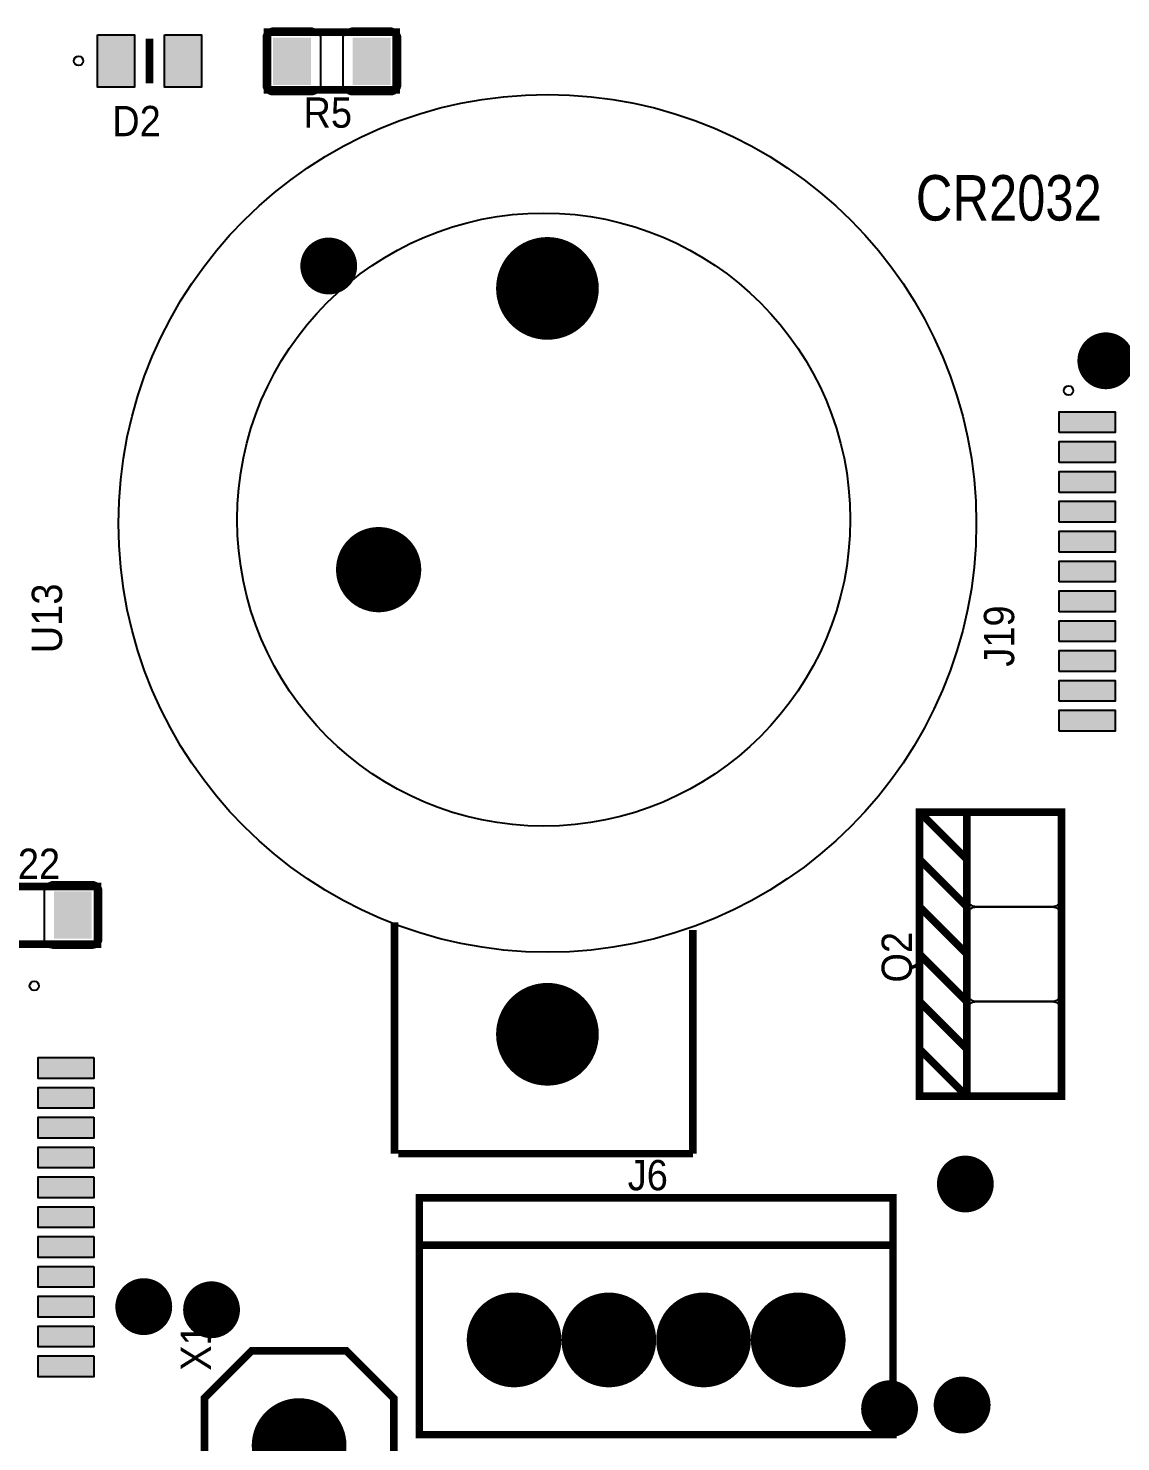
# Model space of a CAD drawing. Header units: inches. Extents: x -3.21 to 3.21, y -2.45 to 2.45.
# Drawn here: x -1.449 to -0.296, y -0.763 to 0.729 of the extents above; entities that cross this region are included whole.
import ezdxf

# ---------------------------------------------------------------- set-up
doc = ezdxf.new("R2010")
doc.units = ezdxf.units.IN
doc.layers.get('0').update_dxf_attribs({"linetype": 'CONTINUOUS'})

# ---------------------------------------------------------------- blocks, each defined once
blk = doc.blocks.new('RPAD')
blk.add_trace([(-0.5, -0.5), (-0.5, 0.5), (0.5, -0.5), (0.5, 0.5)])
blk = doc.blocks.new('EPAD')
at = {"const_width": 0.5}
blk.add_lwpolyline([(-0.25, 0, 1), (0.25, 0, 1)], format="xyb", close=True, dxfattribs=at)

msp = doc.modelspace()

# ---------------------------------------------------------------- linework, layer by layer
for points in [[(-1.376402, 0.722132), (-1.337402, 0.722132), (-1.337402, 0.667132), (-1.376402, 0.667132), (-1.376402, 0.722132)], [(-1.305535, 0.722132), (-1.266535, 0.722132), (-1.266535, 0.667132), (-1.305535, 0.667132), (-1.305535, 0.722132)], [(-1.150902, 0.659132), (-1.190902, 0.659132), (-1.191941, 0.659182), (-1.192946, 0.659331), (-1.193913, 0.659573), (-1.194837, 0.659904), (-1.195713, 0.660318), (-1.196537, 0.660813), (-1.197305, 0.661382), (-1.198011, 0.662022), (-1.198651, 0.662729), (-1.19922, 0.663496), (-1.199715, 0.66432), (-1.20013, 0.665196), (-1.200461, 0.66612), (-1.200703, 0.667087), (-1.200851, 0.668093), (-1.200902, 0.669132), (-1.200902, 0.719132), (-1.200851, 0.720171), (-1.200703, 0.721176), (-1.200461, 0.722143), (-1.20013, 0.723067), (-1.199715, 0.723944), (-1.19922, 0.724768), (-1.198651, 0.725535), (-1.198011, 0.726241), (-1.197305, 0.726881), (-1.196537, 0.727451), (-1.195713, 0.727946), (-1.194837, 0.72836), (-1.193913, 0.728691), (-1.192946, 0.728933), (-1.191941, 0.729081), (-1.190902, 0.729132), (-1.150902, 0.729132), (-1.149862, 0.729081), (-1.148857, 0.728933), (-1.14789, 0.728691), (-1.146966, 0.72836), (-1.14609, 0.727946), (-1.145266, 0.727451), (-1.144498, 0.726881), (-1.143792, 0.726241), (-1.143152, 0.725535), (-1.142583, 0.724768), (-1.142088, 0.723944), (-1.141673, 0.723067), (-1.141343, 0.722143), (-1.1411, 0.721176), (-1.140952, 0.720171), (-1.140902, 0.719132), (-1.140902, 0.669132), (-1.140952, 0.668093), (-1.1411, 0.667087), (-1.141343, 0.66612), (-1.141673, 0.665196), (-1.142088, 0.66432), (-1.142583, 0.663496), (-1.143152, 0.662729), (-1.143792, 0.662022), (-1.144498, 0.661382), (-1.145266, 0.660813), (-1.14609, 0.660318), (-1.146966, 0.659904), (-1.14789, 0.659573), (-1.148857, 0.659331), (-1.149862, 0.659182), (-1.150902, 0.659132)], [(-1.066902, 0.659132), (-1.106902, 0.659132), (-1.107941, 0.659182), (-1.108946, 0.659331), (-1.109913, 0.659573), (-1.110837, 0.659904), (-1.111713, 0.660318), (-1.112537, 0.660813), (-1.113305, 0.661382), (-1.114011, 0.662022), (-1.114651, 0.662729), (-1.11522, 0.663496), (-1.115715, 0.66432), (-1.11613, 0.665196), (-1.116461, 0.66612), (-1.116703, 0.667087), (-1.116851, 0.668093), (-1.116902, 0.669132), (-1.116902, 0.719132), (-1.116851, 0.720171), (-1.116703, 0.721176), (-1.116461, 0.722143), (-1.11613, 0.723067), (-1.115715, 0.723944), (-1.11522, 0.724768), (-1.114651, 0.725535), (-1.114011, 0.726241), (-1.113305, 0.726881), (-1.112537, 0.727451), (-1.111713, 0.727946), (-1.110837, 0.72836), (-1.109913, 0.728691), (-1.108946, 0.728933), (-1.107941, 0.729081), (-1.106902, 0.729132), (-1.066902, 0.729132), (-1.065862, 0.729081), (-1.064857, 0.728933), (-1.06389, 0.728691), (-1.062966, 0.72836), (-1.06209, 0.727946), (-1.061266, 0.727451), (-1.060498, 0.726881), (-1.059792, 0.726241), (-1.059152, 0.725535), (-1.058583, 0.724768), (-1.058088, 0.723944), (-1.057673, 0.723067), (-1.057343, 0.722143), (-1.0571, 0.721176), (-1.056952, 0.720171), (-1.056902, 0.719132), (-1.056902, 0.669132), (-1.056952, 0.668093), (-1.0571, 0.667087), (-1.057343, 0.66612), (-1.057673, 0.665196), (-1.058088, 0.66432), (-1.058583, 0.663496), (-1.059152, 0.662729), (-1.059792, 0.662022), (-1.060498, 0.661382), (-1.061266, 0.660813), (-1.06209, 0.660318), (-1.062966, 0.659904), (-1.06389, 0.659573), (-1.064857, 0.659331), (-1.065862, 0.659182), (-1.066902, 0.659132)], [(-0.360992, 0.30223), (-0.360992, 0.32423), (-0.301992, 0.32423), (-0.301992, 0.30223), (-0.360992, 0.30223)], [(-0.360992, 0.270734), (-0.360992, 0.292734), (-0.301992, 0.292734), (-0.301992, 0.270734), (-0.360992, 0.270734)], [(-0.360992, 0.239238), (-0.360992, 0.261238), (-0.301992, 0.261238), (-0.301992, 0.239238), (-0.360992, 0.239238)], [(-0.360992, 0.207742), (-0.360992, 0.229742), (-0.301992, 0.229742), (-0.301992, 0.207742), (-0.360992, 0.207742)], [(-0.360992, 0.176246), (-0.360992, 0.198246), (-0.301992, 0.198246), (-0.301992, 0.176246), (-0.360992, 0.176246)], [(-0.360992, 0.14475), (-0.360992, 0.16675), (-0.301992, 0.16675), (-0.301992, 0.14475), (-0.360992, 0.14475)], [(-0.360992, 0.113254), (-0.360992, 0.135254), (-0.301992, 0.135254), (-0.301992, 0.113254), (-0.360992, 0.113254)], [(-0.360992, 0.081757), (-0.360992, 0.103757), (-0.301992, 0.103757), (-0.301992, 0.081757), (-0.360992, 0.081757)], [(-0.360992, 0.050261), (-0.360992, 0.072261), (-0.301992, 0.072261), (-0.301992, 0.050261), (-0.360992, 0.050261)], [(-0.360992, 0.018765), (-0.360992, 0.040765), (-0.301992, 0.040765), (-0.301992, 0.018765), (-0.360992, 0.018765)], [(-0.360992, -0.012731), (-0.360992, 0.009269), (-0.301992, 0.009269), (-0.301992, -0.012731), (-0.360992, -0.012731)], [(-0.458484, -0.188309), (-0.458484, -0.108309), (-0.458434, -0.10727), (-0.458285, -0.106265), (-0.458043, -0.105298), (-0.457713, -0.104374), (-0.457298, -0.103498), (-0.456803, -0.102674), (-0.456234, -0.101906), (-0.455594, -0.1012), (-0.454887, -0.10056), (-0.45412, -0.099991), (-0.453296, -0.099496), (-0.45242, -0.099081), (-0.451496, -0.09875), (-0.450529, -0.098508), (-0.449524, -0.09836), (-0.448484, -0.098309), (-0.368484, -0.098309), (-0.367445, -0.09836), (-0.36644, -0.098508), (-0.365473, -0.09875), (-0.364549, -0.099081), (-0.363672, -0.099496), (-0.362848, -0.099991), (-0.362081, -0.10056), (-0.361375, -0.1012), (-0.360735, -0.101906), (-0.360165, -0.102674), (-0.35967, -0.103498), (-0.359256, -0.104374), (-0.358925, -0.105298), (-0.358683, -0.106265), (-0.358535, -0.10727), (-0.358484, -0.108309), (-0.358484, -0.188309), (-0.358535, -0.189349), (-0.358683, -0.190354), (-0.358925, -0.191321), (-0.359256, -0.192245), (-0.35967, -0.193121), (-0.360165, -0.193945), (-0.360735, -0.194713), (-0.361375, -0.195419), (-0.362081, -0.196059), (-0.362848, -0.196628), (-0.363672, -0.197123), (-0.364549, -0.197538), (-0.365473, -0.197869), (-0.36644, -0.198111), (-0.367445, -0.198259), (-0.368484, -0.198309), (-0.448484, -0.198309), (-0.449524, -0.198259), (-0.450529, -0.198111), (-0.451496, -0.197869), (-0.45242, -0.197538), (-0.453296, -0.197123), (-0.45412, -0.196628), (-0.454887, -0.196059), (-0.455594, -0.195419), (-0.456234, -0.194713), (-0.456803, -0.193945), (-0.457298, -0.193121), (-0.457713, -0.192245), (-0.458043, -0.191321), (-0.458285, -0.190354), (-0.458434, -0.189349), (-0.458484, -0.188309)], [(-1.42239, -0.171868), (-1.38239, -0.171868), (-1.38135, -0.171919), (-1.380345, -0.172067), (-1.379378, -0.172309), (-1.378454, -0.17264), (-1.377578, -0.173054), (-1.376754, -0.173549), (-1.375986, -0.174119), (-1.37528, -0.174759), (-1.37464, -0.175465), (-1.374071, -0.176232), (-1.373576, -0.177056), (-1.373161, -0.177933), (-1.372831, -0.178857), (-1.372589, -0.179824), (-1.37244, -0.180829), (-1.37239, -0.181868), (-1.37239, -0.231868), (-1.37244, -0.232907), (-1.372589, -0.233913), (-1.372831, -0.23488), (-1.373161, -0.235804), (-1.373576, -0.23668), (-1.374071, -0.237504), (-1.37464, -0.238271), (-1.37528, -0.238978), (-1.375986, -0.239618), (-1.376754, -0.240187), (-1.377578, -0.240682), (-1.378454, -0.241096), (-1.379378, -0.241427), (-1.380345, -0.241669), (-1.38135, -0.241818), (-1.38239, -0.241868), (-1.42239, -0.241868), (-1.423429, -0.241818), (-1.424434, -0.241669), (-1.425401, -0.241427), (-1.426325, -0.241096), (-1.427202, -0.240682), (-1.428026, -0.240187), (-1.428793, -0.239618), (-1.429499, -0.238978), (-1.430139, -0.238271), (-1.430709, -0.237504), (-1.431203, -0.23668), (-1.431618, -0.235804), (-1.431949, -0.23488), (-1.432191, -0.233913), (-1.432339, -0.232907), (-1.43239, -0.231868), (-1.43239, -0.181868), (-1.432339, -0.180829), (-1.432191, -0.179824), (-1.431949, -0.178857), (-1.431618, -0.177933), (-1.431203, -0.177056), (-1.430709, -0.176232), (-1.430139, -0.175465), (-1.429499, -0.174759), (-1.428793, -0.174119), (-1.428026, -0.173549), (-1.427202, -0.173054), (-1.426325, -0.17264), (-1.425401, -0.172309), (-1.424434, -0.172067), (-1.423429, -0.171919), (-1.42239, -0.171868)], [(-0.458484, -0.288309), (-0.458484, -0.208309), (-0.458434, -0.20727), (-0.458285, -0.206265), (-0.458043, -0.205298), (-0.457713, -0.204374), (-0.457298, -0.203498), (-0.456803, -0.202674), (-0.456234, -0.201906), (-0.455594, -0.2012), (-0.454887, -0.20056), (-0.45412, -0.199991), (-0.453296, -0.199496), (-0.45242, -0.199081), (-0.451496, -0.19875), (-0.450529, -0.198508), (-0.449524, -0.19836), (-0.448484, -0.198309), (-0.368484, -0.198309), (-0.367445, -0.19836), (-0.36644, -0.198508), (-0.365473, -0.19875), (-0.364549, -0.199081), (-0.363672, -0.199496), (-0.362848, -0.199991), (-0.362081, -0.20056), (-0.361375, -0.2012), (-0.360735, -0.201906), (-0.360165, -0.202674), (-0.35967, -0.203498), (-0.359256, -0.204374), (-0.358925, -0.205298), (-0.358683, -0.206265), (-0.358535, -0.20727), (-0.358484, -0.208309), (-0.358484, -0.288309), (-0.358535, -0.289349), (-0.358683, -0.290354), (-0.358925, -0.291321), (-0.359256, -0.292245), (-0.35967, -0.293121), (-0.360165, -0.293945), (-0.360735, -0.294713), (-0.361375, -0.295419), (-0.362081, -0.296059), (-0.362848, -0.296628), (-0.363672, -0.297123), (-0.364549, -0.297538), (-0.365473, -0.297869), (-0.36644, -0.298111), (-0.367445, -0.298259), (-0.368484, -0.298309), (-0.448484, -0.298309), (-0.449524, -0.298259), (-0.450529, -0.298111), (-0.451496, -0.297869), (-0.45242, -0.297538), (-0.453296, -0.297123), (-0.45412, -0.296628), (-0.454887, -0.296059), (-0.455594, -0.295419), (-0.456234, -0.294713), (-0.456803, -0.293945), (-0.457298, -0.293121), (-0.457713, -0.292245), (-0.458043, -0.291321), (-0.458285, -0.290354), (-0.458434, -0.289349), (-0.458484, -0.288309)], [(-0.458484, -0.388309), (-0.458484, -0.308309), (-0.458434, -0.30727), (-0.458285, -0.306265), (-0.458043, -0.305298), (-0.457713, -0.304374), (-0.457298, -0.303498), (-0.456803, -0.302674), (-0.456234, -0.301906), (-0.455594, -0.3012), (-0.454887, -0.30056), (-0.45412, -0.299991), (-0.453296, -0.299496), (-0.45242, -0.299081), (-0.451496, -0.29875), (-0.450529, -0.298508), (-0.449524, -0.29836), (-0.448484, -0.298309), (-0.368484, -0.298309), (-0.367445, -0.29836), (-0.36644, -0.298508), (-0.365473, -0.29875), (-0.364549, -0.299081), (-0.363672, -0.299496), (-0.362848, -0.299991), (-0.362081, -0.30056), (-0.361375, -0.3012), (-0.360735, -0.301906), (-0.360165, -0.302674), (-0.35967, -0.303498), (-0.359256, -0.304374), (-0.358925, -0.305298), (-0.358683, -0.306265), (-0.358535, -0.30727), (-0.358484, -0.308309), (-0.358484, -0.388309), (-0.358535, -0.389349), (-0.358683, -0.390354), (-0.358925, -0.391321), (-0.359256, -0.392245), (-0.35967, -0.393121), (-0.360165, -0.393945), (-0.360735, -0.394713), (-0.361375, -0.395419), (-0.362081, -0.396059), (-0.362848, -0.396628), (-0.363672, -0.397123), (-0.364549, -0.397538), (-0.365473, -0.397869), (-0.36644, -0.398111), (-0.367445, -0.398259), (-0.368484, -0.398309), (-0.448484, -0.398309), (-0.449524, -0.398259), (-0.450529, -0.398111), (-0.451496, -0.397869), (-0.45242, -0.397538), (-0.453296, -0.397123), (-0.45412, -0.396628), (-0.454887, -0.396059), (-0.455594, -0.395419), (-0.456234, -0.394713), (-0.456803, -0.393945), (-0.457298, -0.393121), (-0.457713, -0.392245), (-0.458043, -0.391321), (-0.458285, -0.390354), (-0.458434, -0.389349), (-0.458484, -0.388309)], [(-1.380071, -0.357404), (-1.380071, -0.379404), (-1.439071, -0.379404), (-1.439071, -0.357404), (-1.380071, -0.357404)], [(-1.380071, -0.3889), (-1.380071, -0.4109), (-1.439071, -0.4109), (-1.439071, -0.3889), (-1.380071, -0.3889)], [(-1.380071, -0.420396), (-1.380071, -0.442396), (-1.439071, -0.442396), (-1.439071, -0.420396), (-1.380071, -0.420396)], [(-1.380071, -0.451892), (-1.380071, -0.473892), (-1.439071, -0.473892), (-1.439071, -0.451892), (-1.380071, -0.451892)], [(-1.380071, -0.483388), (-1.380071, -0.505388), (-1.439071, -0.505388), (-1.439071, -0.483388), (-1.380071, -0.483388)], [(-1.380071, -0.514884), (-1.380071, -0.536884), (-1.439071, -0.536884), (-1.439071, -0.514884), (-1.380071, -0.514884)], [(-1.380071, -0.54638), (-1.380071, -0.56838), (-1.439071, -0.56838), (-1.439071, -0.54638), (-1.380071, -0.54638)], [(-1.380071, -0.577876), (-1.380071, -0.599876), (-1.439071, -0.599876), (-1.439071, -0.577876), (-1.380071, -0.577876)], [(-1.380071, -0.609372), (-1.380071, -0.631372), (-1.439071, -0.631372), (-1.439071, -0.609372), (-1.380071, -0.609372)], [(-1.380071, -0.640868), (-1.380071, -0.662868), (-1.439071, -0.662868), (-1.439071, -0.640868), (-1.380071, -0.640868)], [(-1.380071, -0.672364), (-1.380071, -0.694364), (-1.439071, -0.694364), (-1.439071, -0.672364), (-1.380071, -0.672364)]]:
    msp.add_lwpolyline(points, close=True)
for points, const_width in [([(-1.321469, 0.718254), (-1.321469, 0.67101)], 0.007874), ([(-1.321469, 0.718254), (-1.321469, 0.67101)], 0.007874), ([(-1.321469, 0.718254), (-1.321469, 0.67101)], 0.007874), ([(-1.196902, 0.664132), (-1.060902, 0.664132), (-1.060902, 0.725132), (-1.196902, 0.725132), (-1.196902, 0.664132)], 0.008), ([(-1.196902, 0.664132), (-1.060902, 0.664132), (-1.060902, 0.725132), (-1.196902, 0.725132), (-1.196902, 0.664132)], 0.008), ([(-1.196902, 0.664132), (-1.060902, 0.664132), (-1.060902, 0.725132), (-1.196902, 0.725132), (-1.196902, 0.664132)], 0.008), ([(-0.458484, -0.398309), (-0.358484, -0.398309), (-0.358484, -0.098309), (-0.458484, -0.098309), (-0.458484, -0.398309), (-0.508484, -0.398309), (-0.508484, -0.098309), (-0.458484, -0.098309)], 0.008), ([(-0.458484, -0.148309), (-0.508484, -0.098309)], 0.008), ([(-0.458484, -0.398309), (-0.358484, -0.398309), (-0.358484, -0.098309), (-0.458484, -0.098309), (-0.458484, -0.398309), (-0.508484, -0.398309), (-0.508484, -0.098309), (-0.458484, -0.098309)], 0.008), ([(-0.458484, -0.148309), (-0.508484, -0.098309)], 0.008), ([(-0.458484, -0.398309), (-0.358484, -0.398309), (-0.358484, -0.098309), (-0.458484, -0.098309), (-0.458484, -0.398309), (-0.508484, -0.398309), (-0.508484, -0.098309), (-0.458484, -0.098309)], 0.008), ([(-0.458484, -0.148309), (-0.508484, -0.098309)], 0.008), ([(-0.458484, -0.198309), (-0.508484, -0.148309)], 0.008), ([(-0.458484, -0.198309), (-0.508484, -0.148309)], 0.008), ([(-0.458484, -0.198309), (-0.508484, -0.148309)], 0.008), ([(-1.51239, -0.237868), (-1.37639, -0.237868), (-1.37639, -0.176868), (-1.51239, -0.176868), (-1.51239, -0.237868)], 0.008), ([(-1.51239, -0.237868), (-1.37639, -0.237868), (-1.37639, -0.176868), (-1.51239, -0.176868), (-1.51239, -0.237868)], 0.008), ([(-1.51239, -0.237868), (-1.37639, -0.237868), (-1.37639, -0.176868), (-1.51239, -0.176868), (-1.51239, -0.237868)], 0.008), ([(-0.458484, -0.248309), (-0.508484, -0.198309)], 0.008), ([(-0.458484, -0.248309), (-0.508484, -0.198309)], 0.008), ([(-0.458484, -0.248309), (-0.508484, -0.198309)], 0.008), ([(-1.062752, -0.45886), (-1.062752, -0.214766)], 0.008), ([(-1.062752, -0.45886), (-1.062752, -0.214766)], 0.008), ([(-1.062752, -0.45886), (-1.062752, -0.214766)], 0.008), ([(-0.747791, -0.22264), (-0.747791, -0.45886)], 0.008), ([(-0.747791, -0.22264), (-0.747791, -0.45886)], 0.008), ([(-0.747791, -0.22264), (-0.747791, -0.45886)], 0.008), ([(-0.458484, -0.298309), (-0.508484, -0.248309)], 0.008), ([(-0.458484, -0.298309), (-0.508484, -0.248309)], 0.008), ([(-0.458484, -0.298309), (-0.508484, -0.248309)], 0.008), ([(-0.458484, -0.348309), (-0.508484, -0.298309)], 0.008), ([(-0.458484, -0.348309), (-0.508484, -0.298309)], 0.008), ([(-0.458484, -0.348309), (-0.508484, -0.298309)], 0.008), ([(-0.458484, -0.398309), (-0.508484, -0.348309)], 0.008), ([(-0.458484, -0.398309), (-0.508484, -0.348309)], 0.008), ([(-0.458484, -0.398309), (-0.508484, -0.348309)], 0.008), ([(-1.058815, -0.45886), (-0.747791, -0.45886)], 0.008), ([(-1.058815, -0.45886), (-0.747791, -0.45886)], 0.008), ([(-1.058815, -0.45886), (-0.747791, -0.45886)], 0.008), ([(-1.036532, -0.755553), (-0.536532, -0.755553), (-0.536532, -0.505553), (-1.036532, -0.505553), (-1.036532, -0.755553)], 0.008), ([(-1.036532, -0.755553), (-0.536532, -0.755553), (-0.536532, -0.505553), (-1.036532, -0.505553), (-1.036532, -0.755553)], 0.008), ([(-1.036532, -0.755553), (-0.536532, -0.755553), (-0.536532, -0.505553), (-1.036532, -0.505553), (-1.036532, -0.755553)], 0.008), ([(-1.036532, -0.555553), (-0.536532, -0.555553)], 0.008), ([(-1.036532, -0.555553), (-0.536532, -0.555553)], 0.008), ([(-1.036532, -0.555553), (-0.536532, -0.555553)], 0.008), ([(-1.0635, -0.717057), (-1.0635, -1.017057), (-1.1135, -1.067057), (-1.2135, -1.067057), (-1.2635, -1.017057), (-1.2635, -0.717057), (-1.2135, -0.667057), (-1.1135, -0.667057), (-1.0635, -0.717057)], 0.008), ([(-1.0635, -0.717057), (-1.0635, -1.017057), (-1.1135, -1.067057), (-1.2135, -1.067057), (-1.2635, -1.017057), (-1.2635, -0.717057), (-1.2135, -0.667057), (-1.1135, -0.667057), (-1.0635, -0.717057)], 0.008), ([(-1.0635, -0.717057), (-1.0635, -1.017057), (-1.1135, -1.067057), (-1.2135, -1.067057), (-1.2635, -1.017057), (-1.2635, -0.717057), (-1.2135, -0.667057), (-1.1135, -0.667057), (-1.0635, -0.717057)], 0.008)]:
    msp.add_lwpolyline(points, dxfattribs=dict(const_width=const_width))
for centre, radius in [((-1.396272, 0.694632), 0.004921), ((-1.396272, 0.694632), 0.004921), ((-1.396272, 0.694632), 0.004921), ((-0.901335, 0.206494), 0.452756), ((-0.901335, 0.206494), 0.452756), ((-0.901335, 0.206494), 0.452756), ((-0.905272, 0.210431), 0.323616), ((-0.905272, 0.210431), 0.323616), ((-0.905272, 0.210431), 0.323616), ((-0.351177, 0.346694), 0.004921), ((-0.351177, 0.346694), 0.004921), ((-0.351177, 0.346694), 0.004921), ((-1.443035, -0.281789), 0.004921), ((-1.443035, -0.281789), 0.004921), ((-1.443035, -0.281789), 0.004921)]:
    msp.add_circle(centre, radius)

# ---------------------------------------------------------------- block references
for name, p, xscale, yscale in [('RPAD', (-1.356902, 0.694632), 0.039, 0.055), ('RPAD', (-1.286035, 0.694632), 0.039, 0.055), ('EPAD', (-1.132207, 0.478181), 0.06, 0.06), ('EPAD', (-0.901335, 0.454526), 0.108425, 0.108425), ('EPAD', (-0.311807, 0.378093), 0.06, 0.06), ('EPAD', (-1.079524, 0.15762), 0.09, 0.09), ('RPAD', (-1.40239, -0.206868), 0.04, 0.05), ('EPAD', (-0.901335, -0.332876), 0.108425, 0.108425), ('EPAD', (-0.460102, -0.49094), 0.06, 0.06), ('EPAD', (-1.327489, -0.620372), 0.06, 0.06), ('EPAD', (-1.255945, -0.623694), 0.06, 0.06), ('EPAD', (-0.936532, -0.655553), 0.1, 0.1), ('EPAD', (-0.836532, -0.655553), 0.1, 0.1), ('EPAD', (-0.736532, -0.655553), 0.1, 0.1), ('EPAD', (-0.636532, -0.655553), 0.1, 0.1), ('EPAD', (-0.540154, -0.728207), 0.06, 0.06), ('EPAD', (-0.463507, -0.72427), 0.06, 0.06), ('EPAD', (-1.1635, -0.767057), 0.1, 0.1)]:
    msp.add_blockref(name, p, dxfattribs=dict(xscale=xscale, yscale=yscale))
for p, xscale, yscale, rotation in [((-1.170902, 0.694132), 0.04, 0.05, 180), ((-1.086902, 0.694132), 0.04, 0.05, 180), ((-0.331492, 0.31323), 0.022, 0.059, 90), ((-0.331492, 0.281734), 0.022, 0.059, 90), ((-0.331492, 0.250238), 0.022, 0.059, 90), ((-0.331492, 0.218742), 0.022, 0.059, 90), ((-0.331492, 0.187246), 0.022, 0.059, 90), ((-0.331492, 0.15575), 0.022, 0.059, 90), ((-0.331492, 0.124254), 0.022, 0.059, 90), ((-0.331492, 0.092757), 0.022, 0.059, 90), ((-0.331492, 0.061261), 0.022, 0.059, 90), ((-0.331492, 0.029765), 0.022, 0.059, 90), ((-0.331492, -0.001731), 0.022, 0.059, 90), ((-1.409571, -0.368404), 0.022, 0.059, -90), ((-1.409571, -0.3999), 0.022, 0.059, -90), ((-1.409571, -0.431396), 0.022, 0.059, -90), ((-1.409571, -0.462892), 0.022, 0.059, -90), ((-1.409571, -0.494388), 0.022, 0.059, -90), ((-1.409571, -0.525884), 0.022, 0.059, -90), ((-1.409571, -0.55738), 0.022, 0.059, -90), ((-1.409571, -0.588876), 0.022, 0.059, -90), ((-1.409571, -0.620372), 0.022, 0.059, -90), ((-1.409571, -0.651868), 0.022, 0.059, -90), ((-1.409571, -0.683364), 0.022, 0.059, -90)]:
    msp.add_blockref('RPAD', p, dxfattribs=dict(xscale=xscale, yscale=yscale, rotation=rotation))

# ---------------------------------------------------------------- texts
for s, height, width, p in [('D2', 0.032, 0.9375, (-1.360819, 0.615191)), ('D2', 0.032, 0.9375, (-1.360819, 0.615191)), ('D2', 0.032, 0.9375, (-1.360819, 0.615191)), ('R5', 0.032, 0.9375, (-1.158902, 0.624132)), ('R5', 0.032, 0.9375, (-1.158902, 0.624132)), ('R5', 0.032, 0.9375, (-1.158902, 0.624132)), ('CR2032', 0.048, 0.833333, (-0.51239, 0.526132)), ('CR2032', 0.048, 0.833333, (-0.51239, 0.526132)), ('CR2032', 0.048, 0.833333, (-0.51239, 0.526132)), ('R22', 0.032, 0.9375, (-1.48939, -0.168868)), ('R22', 0.032, 0.9375, (-1.48939, -0.168868)), ('R22', 0.032, 0.9375, (-1.48939, -0.168868)), ('J6', 0.032, 0.9375, (-0.816532, -0.497553)), ('J6', 0.032, 0.9375, (-0.816532, -0.497553)), ('J6', 0.032, 0.9375, (-0.816532, -0.497553))]:
    msp.add_text(s, height=height, dxfattribs=dict(width=width)).set_placement(p)
at = {"width": 0.9375}
for s, p in [('U13', (-1.41372, 0.069368)), ('U13', (-1.41372, 0.069368)), ('U13', (-1.41372, 0.069368)), ('J19', (-0.408579, 0.055195)), ('J19', (-0.408579, 0.055195)), ('J19', (-0.408579, 0.055195)), ('Q2', (-0.516484, -0.278309)), ('Q2', (-0.516484, -0.278309)), ('Q2', (-0.516484, -0.278309)), ('X1', (-1.2565, -0.688057)), ('X1', (-1.2565, -0.688057)), ('X1', (-1.2565, -0.688057))]:
    msp.add_text(s, height=0.032, rotation=90, dxfattribs=at).set_placement(p)

doc.saveas('drawing.dxf')
